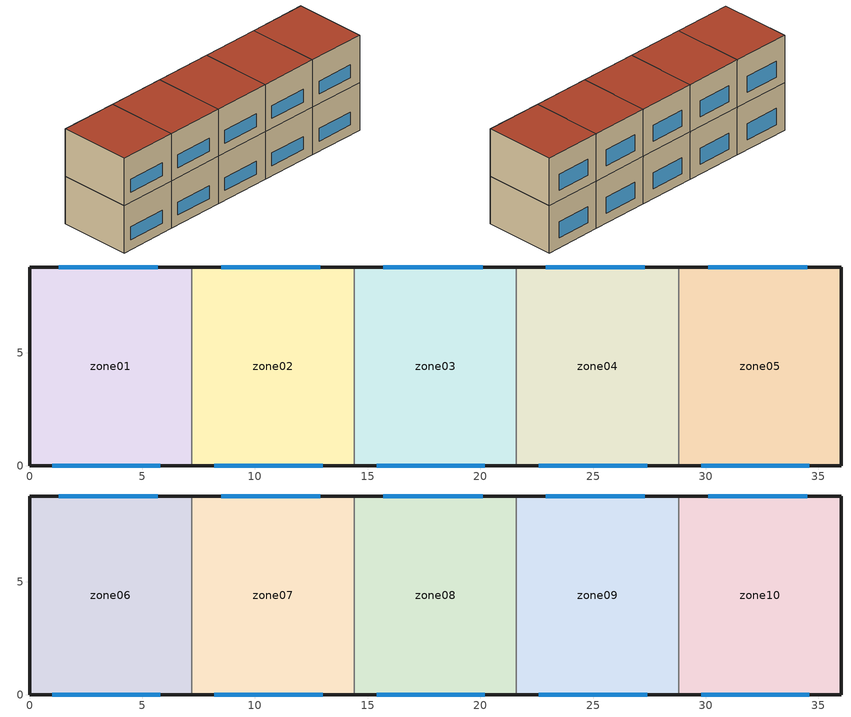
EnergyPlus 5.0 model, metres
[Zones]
zone01
 floor ground (GROUND_FLOOR): 0,0 0,8.8 7.2,8.8 7.2,0 z0
 wall outside (EXT_WALL): 7.2,8.8 0,8.8 0,0 7.2,0 z0:5.9
 wall to zone02 (ADJ_WALL): 7.2,0 7.2,8.8 z0:5.9
 window (EXT_WINDOW1): 1,0 5.8,0 z1.25:2.85; 5.7,8.8 1.3,8.8 z1.25:3.25
 ceiling to zone06 (ADJ_CEILING): 7.2,0 7.2,8.8 0,8.8 0,0 z5.9
zone02
 floor ground (GROUND_FLOOR): 7.2,0 7.2,8.8 14.4,8.8 14.4,0 z0
 wall outside (EXT_WALL): 14.4,8.8 7.2,8.8 / 7.2,0 14.4,0 z0:5.9
 wall to zone03 (ADJ_WALL): 14.4,0 14.4,8.8 z0:5.9
 wall to zone01 (ADJ_WALL): 7.2,8.8 7.2,0 z0:5.9
 window (EXT_WINDOW1): 8.2,0 13,0 z1.25:2.85; 12.9,8.8 8.5,8.8 z1.25:3.25
 ceiling to zone07 (ADJ_CEILING): 14.4,0 14.4,8.8 7.2,8.8 7.2,0 z5.9
zone03
 floor ground (GROUND_FLOOR): 14.4,0 14.4,8.8 21.6,8.8 21.6,0 z0
 wall outside (EXT_WALL): 21.6,8.8 14.4,8.8 / 14.4,0 21.6,0 z0:5.9
 wall to zone04 (ADJ_WALL): 21.6,0 21.6,8.8 z0:5.9
 wall to zone02 (ADJ_WALL): 14.4,8.8 14.4,0 z0:5.9
 window (EXT_WINDOW1): 15.4,0 20.2,0 z1.25:2.85; 20.1,8.8 15.7,8.8 z1.25:3.25
 ceiling to zone08 (ADJ_CEILING): 21.6,0 21.6,8.8 14.4,8.8 14.4,0 z5.9
zone04
 floor ground (GROUND_FLOOR): 21.6,0 21.6,8.8 28.8,8.8 28.8,0 z0
 wall outside (EXT_WALL): 28.8,8.8 21.6,8.8 / 21.6,0 28.8,0 z0:5.9
 wall to zone05 (ADJ_WALL): 28.8,0 28.8,8.8 z0:5.9
 wall to zone03 (ADJ_WALL): 21.6,8.8 21.6,0 z0:5.9
 window (EXT_WINDOW1): 22.6,0 27.4,0 z1.25:2.85; 27.3,8.8 22.9,8.8 z1.25:3.25
 ceiling to zone09 (ADJ_CEILING): 28.8,0 28.8,8.8 21.6,8.8 21.6,0 z5.9
zone05
 floor ground (GROUND_FLOOR): 28.8,0 28.8,8.8 36,8.8 36,0 z0
 wall outside (EXT_WALL): 28.8,0 36,0 36,8.8 28.8,8.8 z0:5.9
 wall to zone04 (ADJ_WALL): 28.8,8.8 28.8,0 z0:5.9
 window (EXT_WINDOW1): 29.8,0 34.6,0 z1.25:2.85; 34.5,8.8 30.1,8.8 z1.25:3.25
 ceiling to zone10 (ADJ_CEILING): 36,0 36,8.8 28.8,8.8 28.8,0 z5.9
zone06
 floor to zone01 (ADJ_CEILING): 0,0 0,8.8 7.2,8.8 7.2,0 z5.9
 wall outside (EXT_WALL): 7.2,8.8 0,8.8 0,0 7.2,0 z5.9:11.8
 wall to zone07 (ADJ_WALL): 7.2,0 7.2,8.8 z5.9:11.8
 window (EXT_WINDOW1): 1,0 5.8,0 z7.15:8.75; 5.7,8.8 1.3,8.8 z7.15:9.15
 roof outside (EXT_ROOF): 7.2,0 7.2,8.8 0,8.8 0,0 z11.8
zone07
 floor to zone02 (ADJ_CEILING): 7.2,0 7.2,8.8 14.4,8.8 14.4,0 z5.9
 wall outside (EXT_WALL): 14.4,8.8 7.2,8.8 / 7.2,0 14.4,0 z5.9:11.8
 wall to zone08 (ADJ_WALL): 14.4,0 14.4,8.8 z5.9:11.8
 wall to zone06 (ADJ_WALL): 7.2,8.8 7.2,0 z5.9:11.8
 window (EXT_WINDOW1): 8.2,0 13,0 z7.15:8.75; 12.9,8.8 8.5,8.8 z7.15:9.15
 roof outside (EXT_ROOF): 14.4,0 14.4,8.8 7.2,8.8 7.2,0 z11.8
zone08
 floor to zone03 (ADJ_CEILING): 14.4,0 14.4,8.8 21.6,8.8 21.6,0 z5.9
 wall outside (EXT_WALL): 21.6,8.8 14.4,8.8 / 14.4,0 21.6,0 z5.9:11.8
 wall to zone09 (ADJ_WALL): 21.6,0 21.6,8.8 z5.9:11.8
 wall to zone07 (ADJ_WALL): 14.4,8.8 14.4,0 z5.9:11.8
 window (EXT_WINDOW1): 15.4,0 20.2,0 z7.15:8.75; 20.1,8.8 15.7,8.8 z7.15:9.15
 roof outside (EXT_ROOF): 21.6,0 21.6,8.8 14.4,8.8 14.4,0 z11.8
zone09
 floor to zone04 (ADJ_CEILING): 21.6,0 21.6,8.8 28.8,8.8 28.8,0 z5.9
 wall outside (EXT_WALL): 28.8,8.8 21.6,8.8 / 21.6,0 28.8,0 z5.9:11.8
 wall to zone10 (ADJ_WALL): 28.8,0 28.8,8.8 z5.9:11.8
 wall to zone08 (ADJ_WALL): 21.6,8.8 21.6,0 z5.9:11.8
 window (EXT_WINDOW1): 22.6,0 27.4,0 z7.15:8.75; 27.3,8.8 22.9,8.8 z7.15:9.15
 roof outside (EXT_ROOF): 28.8,0 28.8,8.8 21.6,8.8 21.6,0 z11.8
zone10
 floor to zone05 (ADJ_CEILING): 28.8,0 28.8,8.8 36,8.8 36,0 z5.9
 wall outside (EXT_WALL): 28.8,0 36,0 36,8.8 28.8,8.8 z5.9:11.8
 wall to zone09 (ADJ_WALL): 28.8,8.8 28.8,0 z5.9:11.8
 window (EXT_WINDOW1): 29.8,0 34.6,0 z7.15:8.75; 34.5,8.8 30.1,8.8 z7.15:9.15
 roof outside (EXT_ROOF): 36,0 36,8.8 28.8,8.8 28.8,0 z11.8
[Building]
TRNSYS18: North Axis {deg}=0; Terrain=City; Loads Convergence Tolerance Value=0; Temperature Convergence Tolerance Value {deltaC}=0; Solar Distribution=FullInteriorAndExterior; Maximum Number of Warmup Days=0
[Site:Location]
not used: Latitude {deg}=0; Longitude {deg}=0; Time Zone {hr}=0; Elevation {m}=0
[Construction]
GROUND_FLOOR; EXT_WALL; EXT_ROOF; ADJ_WALL; ADJ_CEILING; EXT_WINDOW1: 
[WindowProperty:ShadingControl]
ESHADE=0; ISHADE=INPUT 1*MAX_ISHADE : SHADECNTRL=ISHADE_INTERNAL
[SurfaceProperty:OtherSideCoefficients]
BOUNDARY=IDENTICAL; BOUNDARY=INPUT 1*TBOUNDARY; BOUNDARY=INPUT 1*TBOUNDARY_2; BOUNDARY=INPUT 1*TBOUNDARY_3; BOUNDARY=INPUT 1*TGROUND; BOUNDARY=20; BOUNDARY=15
[Zone] Multiplier=1
zone01; zone02; zone03; zone04; zone05; zone06; zone07; zone08; zone09; zone10
